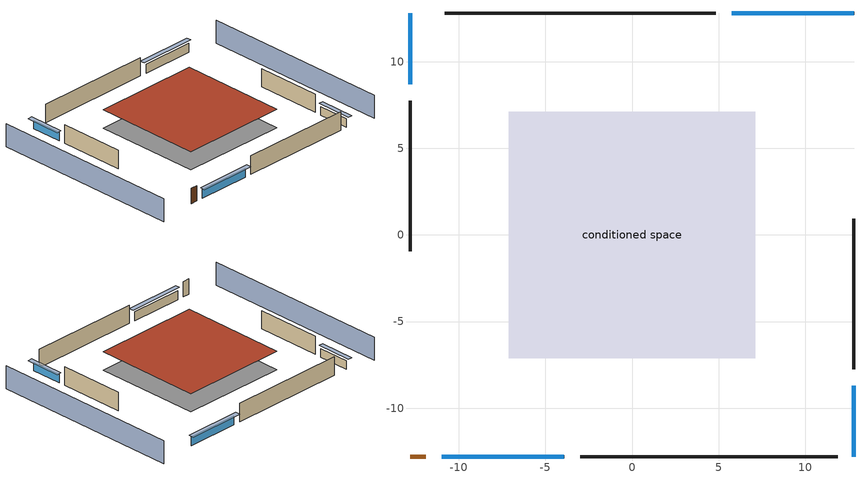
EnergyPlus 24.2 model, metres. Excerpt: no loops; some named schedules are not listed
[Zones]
conditioned space
 floor outside (Floor1 construction): -7.11,-7.11 -7.11,7.11 7.11,7.11 7.11,-7.11 z0.61
 wall outside (AdiabaticWallConstruction 1): -12.82,-12.82 -11.91,-12.82 z0.61:2.64
 wall outside (AdiabaticWallConstruction): 12.82,12.82 5.77,12.82 / -10.98,-12.82 -3.93,-12.82 z0.61:1.8; 12.82,-12.82 12.82,-8.69 / -12.82,12.82 -12.82,8.69 z0.61:1.74
 wall outside (Wall1 construction): 4.84,12.82 -10.81,12.82 z0.61:3.05
 wall outside (Wall2 construction): 12.82,-7.76 12.82,0.93 z0.61:3.05
 wall outside (Wall3 construction): -3,-12.82 11.89,-12.82 z0.61:3.05
 wall outside (Wall4 construction): -12.82,7.76 -12.82,-0.93 z0.61:3.05
 window (WindowConstruction): 12.82,12.82 5.77,12.82 z0.61:1.8
 window (WindowConstruction 1): 12.82,-12.82 12.82,-8.69 z0.61:1.74
 window (WindowConstruction 2): -10.98,-12.82 -3.93,-12.82 z0.61:1.8
 window (WindowConstruction 3): -12.82,12.82 -12.82,8.69 z0.61:1.74
 door (Door): -12.82,-12.82 -11.91,-12.82 z0.61:2.64
 roof outside (Roof1 construction): -7.11,7.11 -7.11,-7.11 7.11,-7.11 7.11,7.11 z3.05
shading: -17.39,12.82 -17.39,-12.82 / 17.39,-12.82 17.39,12.82 z0:3.05; 5.47,12.82 13.12,12.82 13.12,13.43 5.47,13.43 z2.1; 12.82,-8.39 12.82,-13.12 13.43,-13.12 13.43,-8.39 z2.04; -3.62,-12.82 -11.28,-12.82 -11.28,-13.43 -3.62,-13.43 z2.1; -12.82,8.39 -12.82,13.12 -13.43,13.12 -13.43,8.39 z2.04
[Building]
Building 1: Terrain=Suburbs
[Site:Location]
Portland Intl Arpt_OR: Latitude {deg}=45.59; Longitude {deg}=-122.6; Time Zone {hr}=-8; Elevation {m}=33; Keep Site Location Information=Yes
[Site:GroundTemperature:Shallow]
10.2558, 8.96328, 8.85977, 9.47314, 11.9355, 14.3863, 16.5111, 17.8571, 17.9714, 16.8767, 14.8061, 12.4304
[Site:WaterMainsTemperature]
Calculation Method=Schedule; Temperature Schedule=mains temperature schedule
[Material] Roughness=Rough; Thermal Absorptance=0.9
Name | Thickness {m} | Conductivity {W/m-K} | Density {kg/m3} | Specific Heat {J/kg-K} | Solar Absorptance | Visible Absorptance
asphalt or fiberglass shingles | 0.00635 | 0.162714 | 1121.4 | 1465.45 | 0.85 | 0.85
door material | 0.04445 | 0.0612267 | 512.64 | 1214.23 | 0.7 | 0.7
floor covering | 0.0127 | 0.0433444 | 54.468 | 1339.84 | 0.6 | 0.6
floor rigid ins; roof rigid ins | 0.103632 | 0.029427 | 32.04 | 1214.23 | 0.7 | 0.7
floor stud and cavity | 0.1397 | 0.120538 | 92.3553 | 1139.71 | 0.7 | 0.7
furniture material conditioned space 1 | 0.1524 | 0.115458 | 640.8 | 1214.23 | 0.6 | 0.6
gypsum board | 0.0127 | 0.160291 | 801 | 837.4 | 0.6 | 0.6
osb sheathing 0.5 in. | 0.0127 | 0.115458 | 512.64 | 1214.23 | 0.7 | 0.7
osb sheathing 0.75 in. | 0.01905 | 0.115458 | 512.64 | 1214.23 | 0.7 | 0.7
roof stud and cavity | 0.2032 | 0.161866 | 78.34581 | 1123.46 | 0.7 | 0.7
wall rigid ins | 0.051816 | 0.029427 | 32.04 | 1214.23 | 0.7 | 0.7
wall rigid ins 1 | 0.512978 | 0.029427 | 32.04 | 1214.23 | 0.7 | 0.7
wall stud and cavity | 0.1397 | 0.230639 | 139.0536 | 1170.24 | 0.7 | 0.7
wall stud and cavity 1 | 0.0889 | 0.380278 | 52.3479 | 1209.89 | 0.7 | 0.7
wall stud and cavity 2 | 0.0889 | 0.391764 | 83.0341 | 1211.67 | 0.7 | 0.7
wood siding | 0.0254 | 0.102417 | 544.68 | 1172.36 | 0.85 | 0.85
wood siding 1; wood siding 2 | 0.0254 | 0.102417 | 544.68 | 1172.36 | 0.7 | 0.7
[WindowMaterial:SimpleGlazingSystem]
WindowMaterial: U-Factor {W/m2-K}=1.64662; Solar Heat Gain Coefficient=0.26
[Construction]
AdiabaticWallConstruction: wood siding 1, wall rigid ins 1, wall stud and cavity 1, gypsum board
AdiabaticWallConstruction 1: wood siding 2, wall rigid ins 1, wall stud and cavity 1, gypsum board
Door: door material
Floor1 construction: floor stud and cavity, floor rigid ins, osb sheathing 0.75 in., floor covering
furniture construction conditioned space 1: furniture material conditioned space 1
PartitionWallConstruction: gypsum board, wall stud and cavity 2, gypsum board
Roof1 construction: asphalt or fiberglass shingles, roof rigid ins, osb sheathing 0.75 in., roof stud and cavity, gypsum board
Wall1 construction; Wall2 construction; Wall3 construction; Wall4 construction: wood siding, wall rigid ins, osb sheathing 0.5 in., wall stud and cavity, gypsum board
WindowConstruction; WindowConstruction 1; WindowConstruction 2; WindowConstruction 3: WindowMaterial
[Zone]
conditioned space: Multiplier=1; Volume {m3}=493.619; Part of Total Floor Area=Yes
[Space]
conditioned space 1: Zone=conditioned space; Volume {m3}=493.619
[SurfaceProperty:IncidentSolarMultiplier] Incident Solar Multiplier=1; Incident Solar Multiplier Schedule=trans schedule winter=0.85 summer=0.7
Window1; Window2; Window3; Window4
[InternalMass] Zone or ZoneList=conditioned space; Space or SpaceList=conditioned space 1
Name | Construction | Surface Area {m2}
furniture mass conditioned space 1 | furniture construction conditioned space 1 | 80.97429
partition wall mass | PartitionWallConstruction | 202.436
[Lights]
interior lighting: Zone or ZoneList or Space or SpaceList=conditioned space 1; Schedule=lighting_interior; Design Level Calculation Method=LightingLevel; Lighting Level {W}=251.135; Return Air Fraction=0; Fraction Radiant=0.6; Fraction Visible=0.2; Fraction Replaceable=1
[People]
occupants: Zone or ZoneList or Space or SpaceList=conditioned space 1; Number of People Schedule=occupants; Number of People Calculation Method=People; Number of People=2; Fraction Radiant=0.314171; Sensible Heat Fraction=0.56303; Activity Level Schedule=occupants activity schedule; Carbon Dioxide Generation Rate {m3/s-W}=0; Enable ASHRAE 55 Comfort Warnings=No; Mean Radiant Temperature Calculation Type=EnclosureAveraged
[ElectricEquipment] Zone or ZoneList or Space or SpaceList=conditioned space 1; Design Level Calculation Method=EquipmentLevel
Name | Schedule | Design Level {W} | Fraction Latent | Fraction Radiant | Fraction Lost
clothes dryer | clothes_dryer | 2915.25 | 0.015 | 0.081 | 0.85
clothes washer | clothes_washer | 280.75 | 0.03 | 0.162 | 0.7
cooking range | cooking_range | 104.16 | 0.16 | 0.384 | 0.2
dishwasher | dishwasher | 552.347 | 0.3 | 0.18 | 0.4
freezer | freezer schedule | 194.914 | 0 | 0.6 | 0
fridge | fridge schedule | 51.9007 | 0 | 0.6 | 0
fridge 1 | fridge schedule 1 | 90.9498 | 0 | 0.6 | 0
mech vent bath fan 0 | mech vent bath fan 0 schedule | 30 | 0 | 0 | 1
mech vent house fan | mech vent house fan schedule | 0 | 0 | 0 | 1
mech vent house fan cfis | mech vent house fan cfis schedule | 0 | 0 | 0 | 0
mech vent range fan 0 | mech vent range fan 0 schedule | 30 | 0 | 0 | 1
misc plug loads | plug_loads_other | 683.624 | 0.021 | 0.558 | 0.049
misc tv | plug_loads_tv | 769.098 | 0 | 0.6 | 0
whole house fan | Always On Discrete | 0 | 0 | 0 | 1
[OtherEquipment] Zone or ZoneList or Space or SpaceList=conditioned space 1; Design Level Calculation Method=EquipmentLevel
Name | Fuel Type | Schedule | Design Level {W} | Fraction Latent | Fraction Radiant | Fraction Lost
clothes dryer 1 | Electricity | clothes_dryer | 0 | 0.015 | 0.081 | 0.85
cooking range 1 | NaturalGas | cooking_range | 3052.64 | 0.16 | 0.384 | 0.2
general water use latent | None | general water use schedule | 44.1266 | 1 | 0 | 0
general water use sensible | None | general water use schedule | -43.4886 | 0 | 0.6 | 0
mech vent house fan latent load; water heater lat | None | Always On Discrete | 0 | 1 | 0 | 0
mech vent house fan sensible load; water heater sens | None | Always On Discrete | 0 | 0 | 0 | 0
water heater energy adjustment1 | Electricity | Always On Discrete | 0.01 | 0 | 0 | 1
[ZoneInfiltration:DesignFlowRate] Zone or ZoneList or Space or SpaceList=conditioned space 1; Schedule=Always On Discrete; Design Flow Rate Calculation Method=Flow/Zone; Design Flow Rate {m3/s}=0
infil flow; natural vent flow; whole house fan flow
[AvailabilityManager:Scheduled]
central ac and furnace airloop Availability Manager: Schedule=Always On Discrete
[WaterUse:Equipment]
dishwasher: Peak Flow Rate {m3/s}=7.07433e-06; Flow Rate Fraction Schedule=hot_water_dishwasher
[Exterior:Lights]
exterior lighting: Schedule=exterior lighting schedule; Design Level {W}=8.01452
[EnergyManagementSystem:GlobalVariable]
central_ac_and_furnace_airloop_Fan_RTF
infil_program_Qfan
infil_program_Qinf
natural_vent_program_Qnv
natural_vent_program_Qwhf
[EnergyManagementSystem:Sensor]
Name | Output:Variable or Output:Meter Index Key | Output:Variable or Output:Meter
airflow_gain | infil flow | Infiltration Sensible Heat Gain Energy
airflow_gain_1 | natural vent flow | Infiltration Sensible Heat Gain Energy
airflow_gain_2 | whole house fan flow | Infiltration Sensible Heat Gain Energy
airflow_loss | infil flow | Infiltration Sensible Heat Loss Energy
airflow_loss_1 | natural vent flow | Infiltration Sensible Heat Loss Energy
airflow_loss_2 | whole house fan flow | Infiltration Sensible Heat Loss Energy
clg_load_cond |  | Cooling:EnergyTransfer:Zone:CONDITIONED SPACE
clg_sp_s; clg_sp_s_1 | cooling setpoint | Schedule Value
clothes_dryer_exhaust_0_sch_s | clothes_dryer | Schedule Value
cool_season | cooling season schedule | Schedule Value
htg_load_cond |  | Heating:EnergyTransfer:Zone:CONDITIONED SPACE
htg_sp_s; htg_sp_s_1 | heating setpoint | Schedule Value
ig_ee_conv | clothes dryer | Electric Equipment Convective Heating Energy
ig_ee_conv_2 | cooking range | Electric Equipment Convective Heating Energy
ig_ee_conv_3 | dishwasher | Electric Equipment Convective Heating Energy
ig_ee_conv_4 | freezer | Electric Equipment Convective Heating Energy
ig_ee_conv_5 | fridge | Electric Equipment Convective Heating Energy
ig_ee_conv_6 | fridge 1 | Electric Equipment Convective Heating Energy
ig_ee_conv_7 | misc plug loads | Electric Equipment Convective Heating Energy
ig_ee_conv_8 | misc tv | Electric Equipment Convective Heating Energy
ig_ee_conv_9 | whole house fan | Electric Equipment Convective Heating Energy
ig_ee_rad | clothes dryer | Electric Equipment Radiant Heating Energy
ig_ee_rad_2 | cooking range | Electric Equipment Radiant Heating Energy
ig_ee_rad_3 | dishwasher | Electric Equipment Radiant Heating Energy
ig_ee_rad_4 | freezer | Electric Equipment Radiant Heating Energy
ig_ee_rad_5 | fridge | Electric Equipment Radiant Heating Energy
ig_ee_rad_6 | fridge 1 | Electric Equipment Radiant Heating Energy
ig_ee_rad_7 | misc plug loads | Electric Equipment Radiant Heating Energy
ig_ee_rad_8 | misc tv | Electric Equipment Radiant Heating Energy
ig_ee_rad_9 | whole house fan | Electric Equipment Radiant Heating Energy
ig_lgt_conv | interior lighting | Lights Convective Heating Energy
ig_lgt_rad | interior lighting | Lights Radiant Heating Energy
ig_lgt_vis | interior lighting | Lights Visible Radiation Heating Energy
ig_oe_conv | clothes dryer 1 | Other Equipment Convective Heating Energy
ig_oe_conv_1 | cooking range 1 | Other Equipment Convective Heating Energy
ig_oe_conv_2 | general water use latent | Other Equipment Convective Heating Energy
ig_oe_conv_3 | general water use sensible | Other Equipment Convective Heating Energy
ig_oe_conv_4 | water heater energy adjustment1 | Other Equipment Convective Heating Energy
ig_oe_conv_5 | water heater lat | Other Equipment Convective Heating Energy
ig_oe_conv_6 | water heater sens | Other Equipment Convective Heating Energy
ig_oe_rad | clothes dryer 1 | Other Equipment Radiant Heating Energy
ig_oe_rad_1 | cooking range 1 | Other Equipment Radiant Heating Energy
ig_oe_rad_2 | general water use latent | Other Equipment Radiant Heating Energy
ig_oe_rad_3 | general water use sensible | Other Equipment Radiant Heating Energy
ig_oe_rad_4 | water heater energy adjustment1 | Other Equipment Radiant Heating Energy
ig_oe_rad_5 | water heater lat | Other Equipment Radiant Heating Energy
ig_oe_rad_6 | water heater sens | Other Equipment Radiant Heating Energy
ig_ppl_conv | occupants | People Convective Heating Energy
ig_ppl_rad | occupants | People Radiant Heating Energy
im_conv | furniture mass conditioned space 1 | Surface Inside Face Convection Heat Gain Energy
im_conv_1 | partition wall mass | Surface Inside Face Convection Heat Gain Energy
im_ig | furniture mass conditioned space 1 | Surface Inside Face Internal Gains Radiation Heat Gain Energy
im_ig_1 | partition wall mass | Surface Inside Face Internal Gains Radiation Heat Gain Energy
im_lgt | furniture mass conditioned space 1 | Surface Inside Face Lights Radiation Heat Gain Energy
im_lgt_1 | partition wall mass | Surface Inside Face Lights Radiation Heat Gain Energy
im_sol | furniture mass conditioned space 1 | Surface Inside Face Solar Radiation Heat Gain Energy
im_sol_1 | partition wall mass | Surface Inside Face Solar Radiation Heat Gain Energy
im_surf | furniture mass conditioned space 1 | Surface Inside Face Net Surface Thermal Radiation Heat Gain Energy
im_surf_1 | partition wall mass | Surface Inside Face Net Surface Thermal Radiation Heat Gain Energy
mech_vent_bath_fan_0_sch_s | mech vent bath fan 0 schedule | Schedule Value
mech_vent_range_fan_0_sch_s | mech vent range fan 0 schedule | Schedule Value
mv_conv | mech vent bath fan 0 | Electric Equipment Convective Heating Energy
mv_conv_1 | mech vent house fan | Electric Equipment Convective Heating Energy
mv_conv_2 | mech vent house fan cfis | Electric Equipment Convective Heating Energy
mv_conv_3 | mech vent range fan 0 | Electric Equipment Convective Heating Energy
mv_conv_4 | mech vent house fan latent load | Other Equipment Convective Heating Energy
mv_conv_5 | mech vent house fan sensible load | Other Equipment Convective Heating Energy
mv_rad | mech vent bath fan 0 | Electric Equipment Radiant Heating Energy
mv_rad_1 | mech vent house fan | Electric Equipment Radiant Heating Energy
mv_rad_2 | mech vent house fan cfis | Electric Equipment Radiant Heating Energy
mv_rad_3 | mech vent range fan 0 | Electric Equipment Radiant Heating Energy
mv_rad_4 | mech vent house fan latent load | Other Equipment Radiant Heating Energy
mv_rad_5 | mech vent house fan sensible load | Other Equipment Radiant Heating Energy
natural_vent_s | natural vent schedule | Schedule Value
out_pb_s |  | Site Outdoor Air Barometric Pressure
out_wt_s |  | Site Outdoor Air Humidity Ratio
site_vw_s |  | Site Wind Speed
ss_back_out | Window1 | Surface Window Shortwave from Zone Back Out Window Heat Transfer Rate
ss_back_out_1 | Window2 | Surface Window Shortwave from Zone Back Out Window Heat Transfer Rate
ss_back_out_2 | Window3 | Surface Window Shortwave from Zone Back Out Window Heat Transfer Rate
ss_back_out_3 | Window4 | Surface Window Shortwave from Zone Back Out Window Heat Transfer Rate
ss_conv | Door1 | Surface Inside Face Convection Heat Gain Energy
ss_conv_1 | Window1 | Surface Inside Face Convection Heat Gain Energy
ss_conv_2 | Window2 | Surface Inside Face Convection Heat Gain Energy
ss_conv_3 | Window3 | Surface Inside Face Convection Heat Gain Energy
ss_conv_4 | Window4 | Surface Inside Face Convection Heat Gain Energy
ss_ig | Door1 | Surface Inside Face Internal Gains Radiation Heat Gain Energy
ss_ig_1 | Window1 | Surface Inside Face Internal Gains Radiation Heat Gain Energy
ss_ig_2 | Window2 | Surface Inside Face Internal Gains Radiation Heat Gain Energy
ss_ig_3 | Window3 | Surface Inside Face Internal Gains Radiation Heat Gain Energy
ss_ig_4 | Window4 | Surface Inside Face Internal Gains Radiation Heat Gain Energy
ss_lgt | Door1 | Surface Inside Face Lights Radiation Heat Gain Energy
ss_sol | Door1 | Surface Inside Face Solar Radiation Heat Gain Energy
ss_surf | Door1 | Surface Inside Face Net Surface Thermal Radiation Heat Gain Energy
ss_surf_1 | Window1 | Surface Inside Face Net Surface Thermal Radiation Heat Gain Energy
ss_surf_2 | Window2 | Surface Inside Face Net Surface Thermal Radiation Heat Gain Energy
ss_surf_3 | Window3 | Surface Inside Face Net Surface Thermal Radiation Heat Gain Energy
ss_surf_4 | Window4 | Surface Inside Face Net Surface Thermal Radiation Heat Gain Energy
ss_trans_in | Window1 | Surface Window Transmitted Solar Radiation Rate
ss_trans_in_1 | Window2 | Surface Window Transmitted Solar Radiation Rate
ss_trans_in_2 | Window3 | Surface Window Transmitted Solar Radiation Rate
ss_trans_in_3 | Window4 | Surface Window Transmitted Solar Radiation Rate
ss_trans_out | Window1 | Surface Inside Face Initial Transmitted Diffuse Transmitted Out Window Solar Radiation Rate
ss_trans_out_1 | Window2 | Surface Inside Face Initial Transmitted Diffuse Transmitted Out Window Solar Radiation Rate
ss_trans_out_2 | Window3 | Surface Inside Face Initial Transmitted Diffuse Transmitted Out Window Solar Radiation Rate
ss_trans_out_3 | Window4 | Surface Inside Face Initial Transmitted Diffuse Transmitted Out Window Solar Radiation Rate
s_conv | Floor1 | Surface Inside Face Convection Heat Gain Energy
s_conv_1 | Roof1 | Surface Inside Face Convection Heat Gain Energy
s_conv_2 | Wall1 | Surface Inside Face Convection Heat Gain Energy
s_conv_3 | Wall2 | Surface Inside Face Convection Heat Gain Energy
s_conv_4 | Wall3 | Surface Inside Face Convection Heat Gain Energy
s_conv_5 | Wall4 | Surface Inside Face Convection Heat Gain Energy
s_ig | Floor1 | Surface Inside Face Internal Gains Radiation Heat Gain Energy
s_ig_1 | Roof1 | Surface Inside Face Internal Gains Radiation Heat Gain Energy
s_ig_2 | Wall1 | Surface Inside Face Internal Gains Radiation Heat Gain Energy
s_ig_3 | Wall2 | Surface Inside Face Internal Gains Radiation Heat Gain Energy
s_ig_4 | Wall3 | Surface Inside Face Internal Gains Radiation Heat Gain Energy
s_ig_5 | Wall4 | Surface Inside Face Internal Gains Radiation Heat Gain Energy
s_lgt | Floor1 | Surface Inside Face Lights Radiation Heat Gain Energy
s_lgt_1 | Roof1 | Surface Inside Face Lights Radiation Heat Gain Energy
s_lgt_2 | Wall1 | Surface Inside Face Lights Radiation Heat Gain Energy
s_lgt_3 | Wall2 | Surface Inside Face Lights Radiation Heat Gain Energy
s_lgt_4 | Wall3 | Surface Inside Face Lights Radiation Heat Gain Energy
s_lgt_5 | Wall4 | Surface Inside Face Lights Radiation Heat Gain Energy
s_sol | Floor1 | Surface Inside Face Solar Radiation Heat Gain Energy
s_sol_1 | Roof1 | Surface Inside Face Solar Radiation Heat Gain Energy
s_sol_2 | Wall1 | Surface Inside Face Solar Radiation Heat Gain Energy
s_sol_3 | Wall2 | Surface Inside Face Solar Radiation Heat Gain Energy
s_sol_4 | Wall3 | Surface Inside Face Solar Radiation Heat Gain Energy
s_sol_5 | Wall4 | Surface Inside Face Solar Radiation Heat Gain Energy
s_surf | Floor1 | Surface Inside Face Net Surface Thermal Radiation Heat Gain Energy
s_surf_1 | Roof1 | Surface Inside Face Net Surface Thermal Radiation Heat Gain Energy
s_surf_2 | Wall1 | Surface Inside Face Net Surface Thermal Radiation Heat Gain Energy
s_surf_3 | Wall2 | Surface Inside Face Net Surface Thermal Radiation Heat Gain Energy
s_surf_4 | Wall3 | Surface Inside Face Net Surface Thermal Radiation Heat Gain Energy
s_surf_5 | Wall4 | Surface Inside Face Net Surface Thermal Radiation Heat Gain Energy
water_heater_T_set | water heater setpoint | Schedule Value
[EnergyManagementSystem:Actuator]
Name | Actuated Component Unique | Actuated Component Type | Actuated Component Control Type
fridge_schedule_1_act | fridge schedule 1 | Schedule:Constant | Schedule Value
fridge_schedule_act | fridge schedule | Schedule:Constant | Schedule Value
infil_flow_act | infil flow | Zone Infiltration | Air Exchange Flow Rate
mech_vent_house_fan_cfis_act | mech vent house fan cfis | ElectricEquipment | Electricity Rate
mech_vent_house_fan_latent_load_act | mech vent house fan latent load | OtherEquipment | Power Level
mech_vent_house_fan_sensible_load_act | mech vent house fan sensible load | OtherEquipment | Power Level
natural_vent_flow_act | natural vent flow | Zone Infiltration | Air Exchange Flow Rate
water_heater_HPWHSchedOverride | water heater setpoint | Schedule:Constant | Schedule Value
water_heater_hpwh_ec_adj_act | water heater energy adjustment1 | OtherEquipment | Power Level
water_heater_lat_act | water heater lat | OtherEquipment | Power Level
water_heater_LESchedOverride | water heater BottomElementSetpoint | Schedule:Constant | Schedule Value
water_heater_sens_act | water heater sens | OtherEquipment | Power Level
water_heater_UESchedOverride | water heater TopElementSetpoint | Schedule:Constant | Schedule Value
whole_house_fan_act | whole house fan | ElectricEquipment | Electricity Rate
whole_house_fan_flow_act | whole house fan flow | Zone Infiltration | Air Exchange Flow Rate
[EnergyManagementSystem:Program]
central_ac_and_furnace_supply_fan_disaggregate_program: Set central_ac_and_furnace_supply_fan_clg = 0; If central_ac_and_furnace_clg_coil_s > 0; Set central_ac_and_furnace_supply_fan_clg = central_ac_and_furnace_supply_fan_s; EndIf
central_ac_and_furnace_supply_fan_disaggregate_program_1: Set central_ac_and_furnace_supply_fan_primary_htg = 0; If central_ac_and_furnace_htg_coil_s > 0; Set central_ac_and_furnace_supply_fan_primary_htg = central_ac_and_furnace_supply_fan_s_1; EndIf
